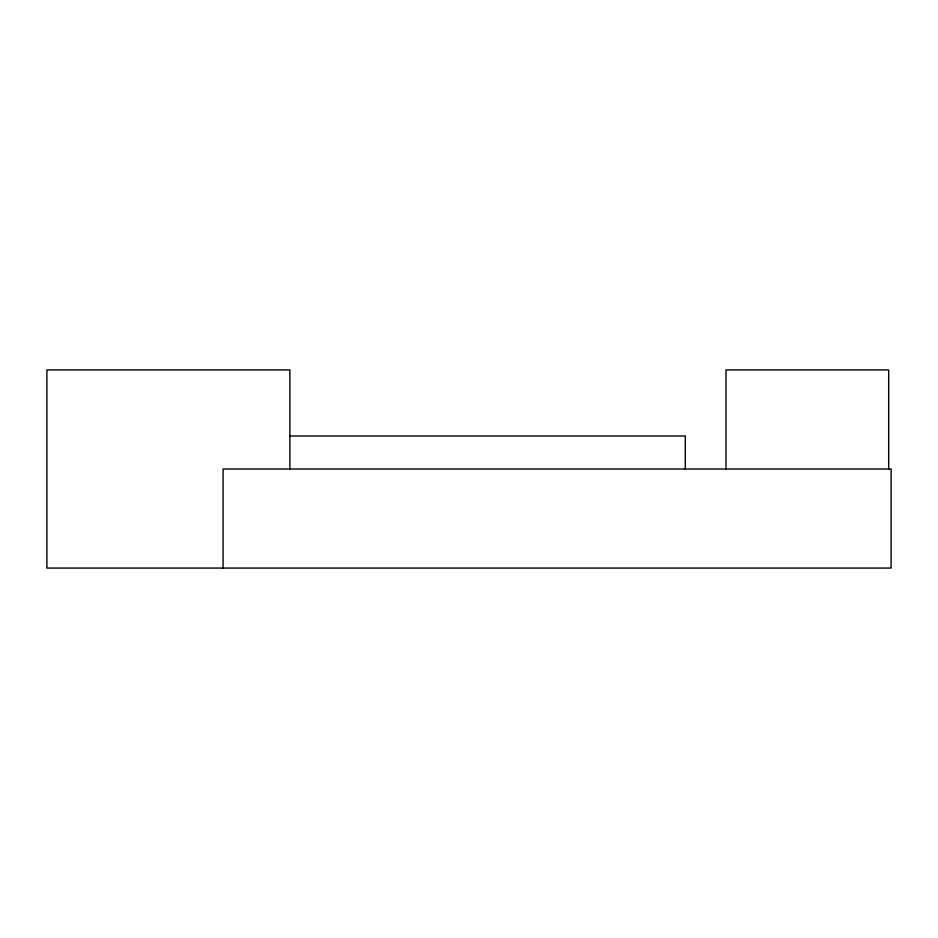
<?xml version="1.0" encoding="UTF-8"?>
<svg xmlns="http://www.w3.org/2000/svg" width="938" height="938" viewBox="0 0 938 938"><rect width="100%" height="100%" fill="white"/><g stroke="black" fill="none" stroke-linecap="round" stroke-linejoin="round"><path stroke-width="1.41" d="M289.901 435.982L685.303 435.982L685.303 469.363M888.685 469L888.685 369.935L725.989 369.935L725.989 469M289.901 469.363L289.901 369.935L46.9 369.935L46.9 568.065L891.1 568.065L891.1 469L223.068 469L223.068 568.065"/></g></svg>
